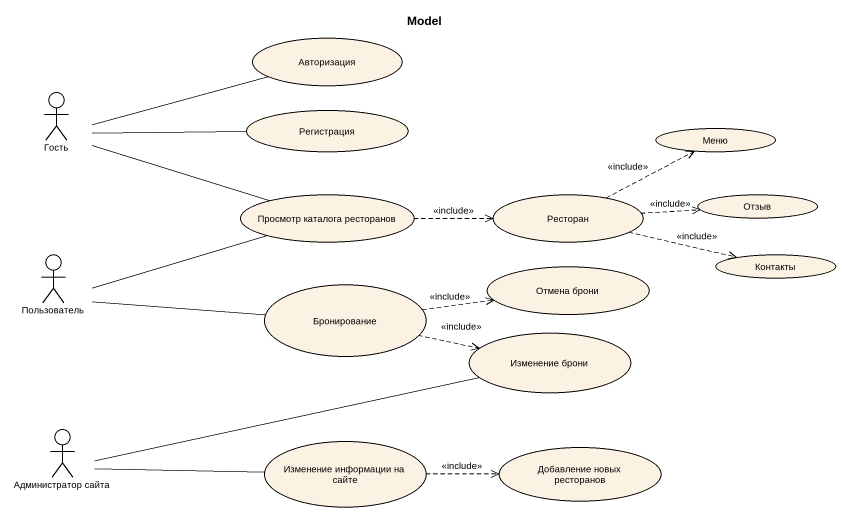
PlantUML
@startuml
title Model
usecase Авторизация
actor Гость
usecase Регистрация
usecase Меню
usecase "Просмотр каталога ресторанов" as Просмотр_каталога_ресторанов
usecase Ресторан
usecase Отзыв
actor Пользователь
usecase "Отмена брони" as Отмена_брони
usecase Контакты
usecase Бронирование
usecase "Изменение брони" as Изменение_брони
actor "Администратор сайта" as Администратор_сайта
usecase "Изменение информации на сайте" as Изменение_информации_на
usecase "Добавление новых ресторанов" as Добавление_новых_ресторанов
Гость -right- Авторизация
Гость -right- Регистрация
Просмотр_каталога_ресторанов -left- Гость
Просмотр_каталога_ресторанов .right.> Ресторан : <<include>>
Просмотр_каталога_ресторанов -left- Пользователь
Ресторан .right.> Меню : <<include>>
Ресторан .right.> Отзыв : <<include>>
Ресторан .right.> Контакты : <<include>>
Пользователь -right- Бронирование
Бронирование .right.> Отмена_брони : <<include>>
Бронирование .right.> Изменение_брони : <<include>>
Администратор_сайта -right- Изменение_брони
Администратор_сайта -right- Изменение_информации_на
Изменение_информации_на .right.> Добавление_новых_ресторанов : <<include>>
@enduml
